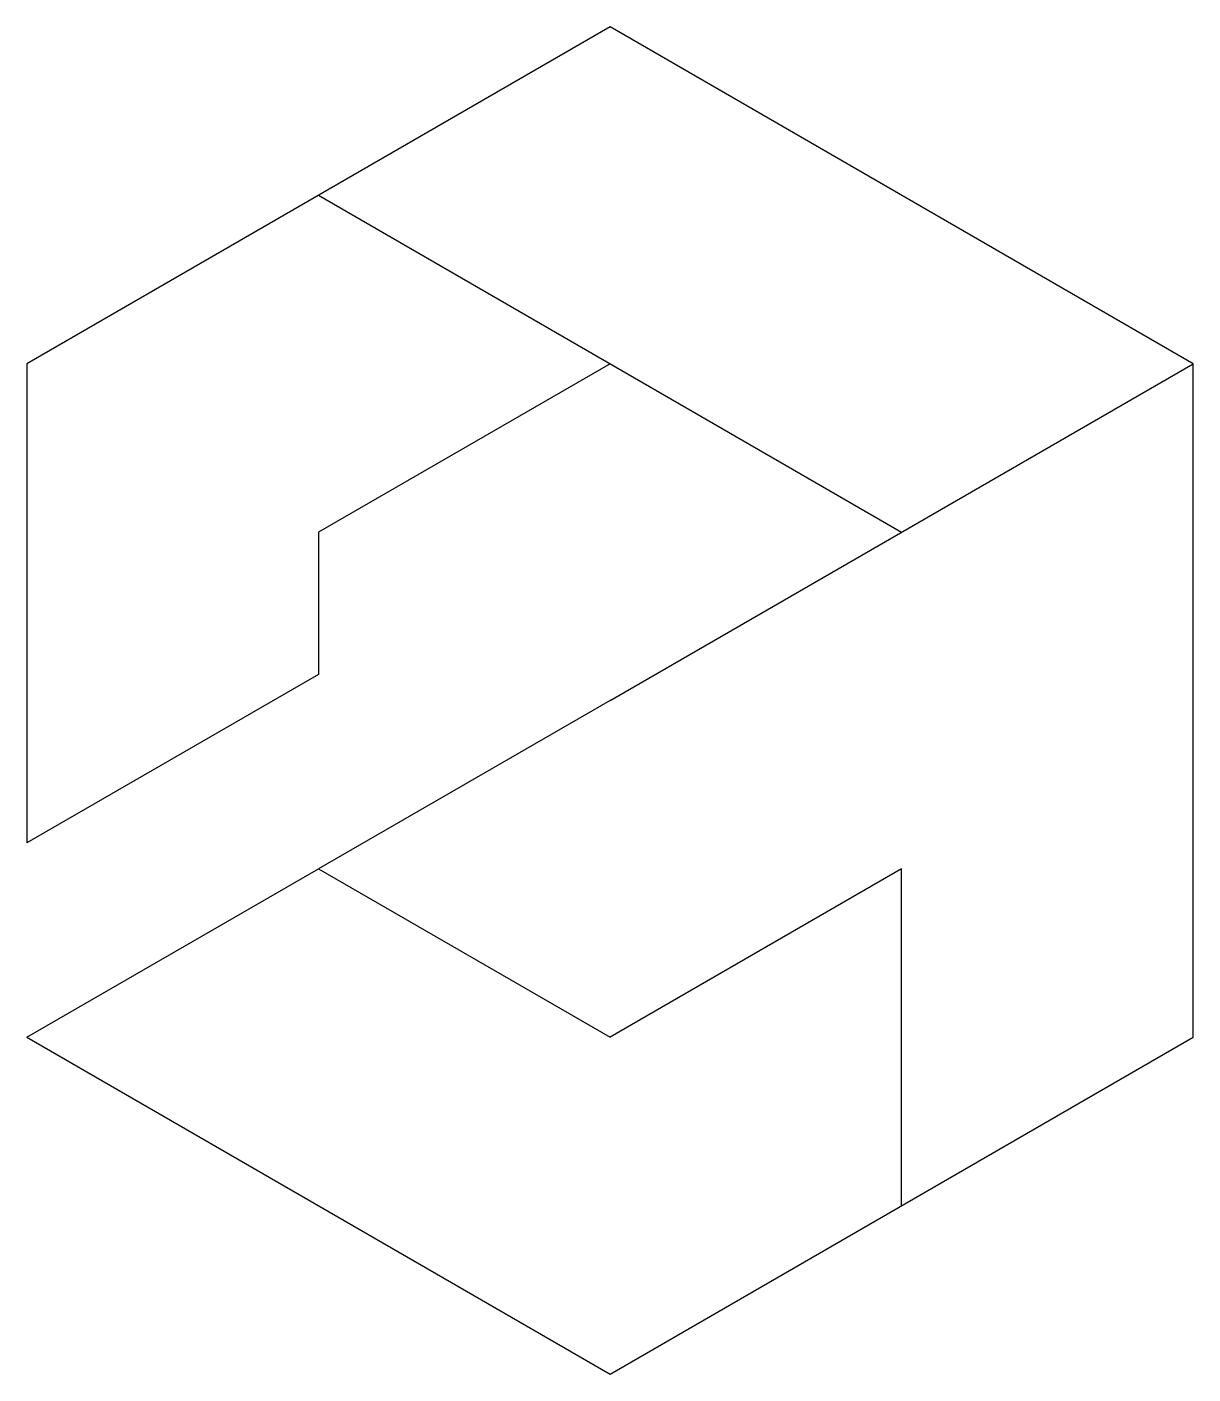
# Model space of a CAD drawing. Header units: millimetres. Extents: x -5.2 to 5.2, y -6 to 6.
import ezdxf

# ---------------------------------------------------------------- set-up
doc = ezdxf.new("R2010")
doc.units = ezdxf.units.MM

msp = doc.modelspace()

# ---------------------------------------------------------------- linework, layer by layer
at = {"color": 7, "linetype": 'Continuous'}
for p, q in [((0, 6), (-5.196, 3)), ((5.196, 3), (0, 6)), ((-2.598, 4.5), (2.598, 1.5)), ((-5.196, 3), (-5.196, -1.268)), ((0, 3), (-2.598, 1.5)), ((0, 0), (5.196, 3)), ((5.196, -3), (5.196, 3)), ((-2.598, 1.5), (-2.598, 0.232)), ((-2.598, 0.232), (-5.196, -1.268)), ((0, 0), (-2.598, -1.5)), ((-5.196, -3), (-2.598, -1.5)), ((-2.598, -1.5), (0, -3)), ((2.598, -1.5), (0, -3)), ((2.598, -4.5), (2.598, -1.5)), ((-5.196, -3), (0, -6)), ((0, -6), (5.196, -3))]:
    msp.add_line(p, q, dxfattribs=at)

doc.saveas('drawing.dxf')
